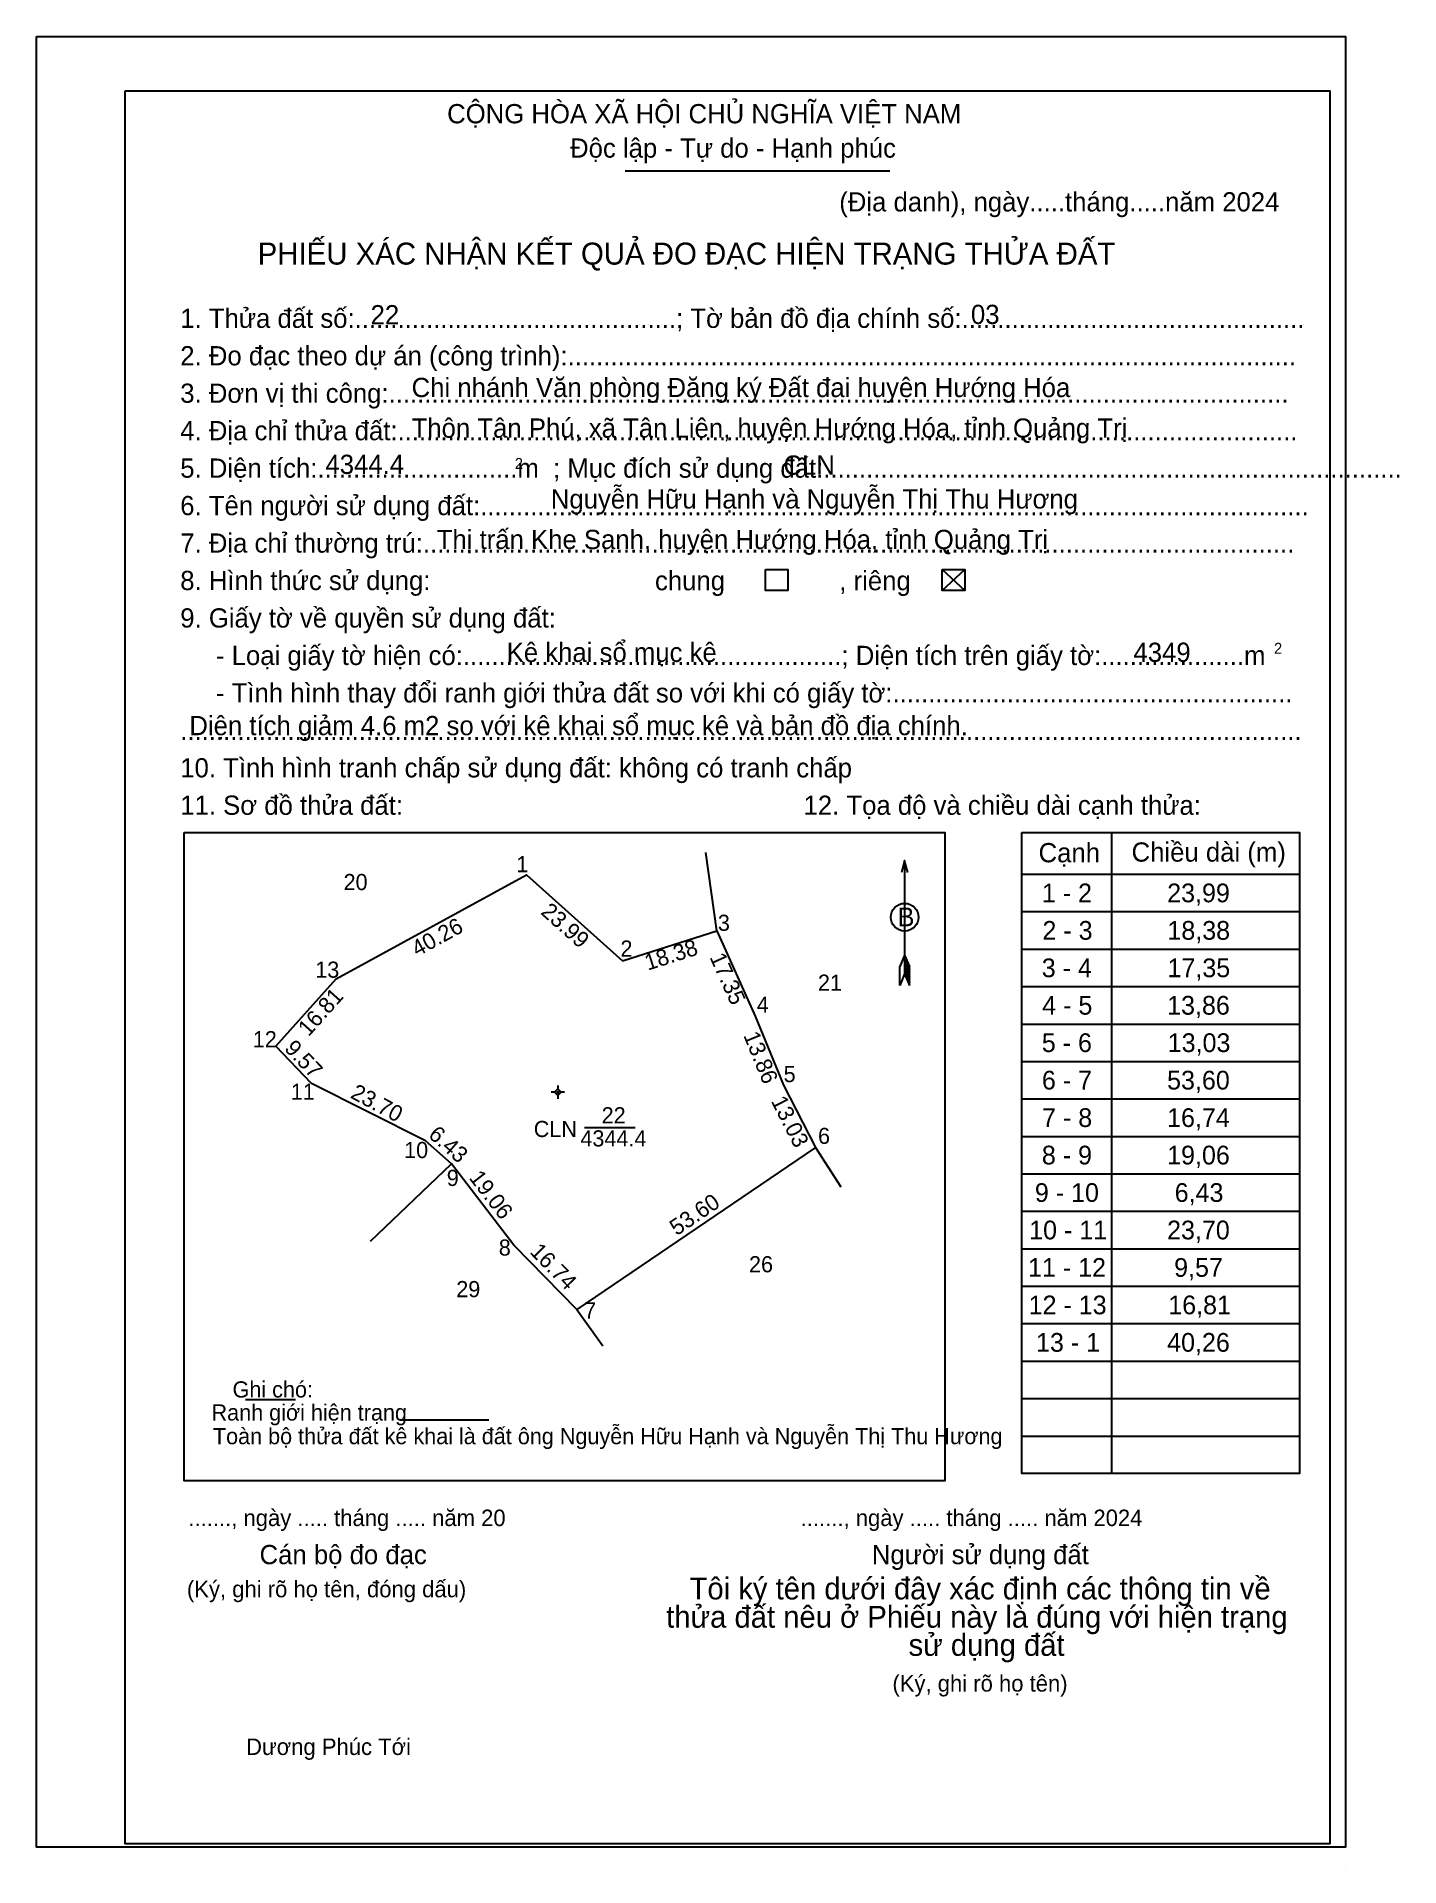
# Model space of a CAD drawing. Extents: x 548939 to 549193, y 1840175 to 1840515.
import ezdxf

# ---------------------------------------------------------------- set-up
doc = ezdxf.new("R2010")
doc.units = 0
for name, color, linetype in [('Level 1', 7, 'Continuous'), ('Level 10', 7, 'Continuous'), ('Level 11', 7, 'Continuous'), ('Level 2', 7, 'Continuous'), ('Level 3', 7, 'Continuous'), ('Level 36', 7, 'Continuous'), ('Level 48', 7, 'Continuous'), ('Level 50', 7, 'Continuous'), ('Level 52', 7, 'Continuous'), ('Level 6', 7, 'Continuous'), ('Level 63', 7, 'Continuous')]:
    doc.layers.add(name, color=color, linetype=linetype)

msp = doc.modelspace()

# ---------------------------------------------------------------- linework, layer by layer
at = {"layer": 'Level 1'}
for p, q in [((548939.43, 1840511.22), (548939.43, 1840511.22)), ((549048.77, 1840489.88), (549097.96, 1840489.88)), ((549107.72, 1840415.82), (549111.89, 1840411.92)), ((549107.72, 1840411.92), (549111.89, 1840415.82)), ((548966.82, 1840366.93), (548966.82, 1840366.93)), ((549139.19, 1840366.96), (549139.19, 1840247.84)), ((549100.73, 1840361.73), (549100.73, 1840340.67)), ((549122.48, 1840359.19), (549174.1, 1840359.19)), ((549122.48, 1840352.23), (549174.1, 1840352.23)), ((549122.48, 1840345.27), (549174.1, 1840345.27)), ((549099.81, 1840338.53), (549099.85, 1840342.01)), ((549100.73, 1840344.15), (549099.85, 1840342.01)), ((549100.73, 1840344.15), (549101.63, 1840342.01)), ((549100.73, 1840343.85), (549101.63, 1840341.69)), ((549100.73, 1840343.55), (549101.63, 1840341.39)), ((549100.73, 1840343.25), (549101.64, 1840341.08)), ((549100.73, 1840342.94), (549101.64, 1840340.77)), ((549100.73, 1840342.63), (549101.64, 1840340.45)), ((549100.73, 1840342.33), (549101.64, 1840340.14)), ((549100.73, 1840342.03), (549101.65, 1840339.83)), ((549100.73, 1840341.73), (549101.65, 1840339.51)), ((549101.66, 1840338.53), (549101.63, 1840342.01)), ((549100.73, 1840340.67), (549099.81, 1840338.53)), ((549100.73, 1840341.43), (549101.65, 1840339.2)), ((549100.73, 1840341.13), (549101.66, 1840338.9)), ((549100.73, 1840340.67), (549101.66, 1840338.53)), ((549122.48, 1840338.31), (549174.1, 1840338.31)), ((549122.48, 1840331.35), (549174.1, 1840331.35)), ((549122.48, 1840324.4), (549174.1, 1840324.4)), ((549122.48, 1840317.44), (549174.1, 1840317.44)), ((549122.48, 1840310.48), (549174.1, 1840310.48)), ((549122.48, 1840303.52), (549174.1, 1840303.52)), ((549122.48, 1840296.56), (549174.1, 1840296.56)), ((549122.48, 1840289.6), (549174.1, 1840289.6)), ((549122.48, 1840282.64), (549174.1, 1840282.64)), ((549122.48, 1840275.68), (549174.1, 1840275.68)), ((549122.48, 1840268.72), (549174.1, 1840268.72)), ((549122.48, 1840261.76), (549174.1, 1840261.76)), ((549122.48, 1840254.8), (549174.1, 1840254.8)), ((549108.18, 1840246.5), (549108.18, 1840246.5)), ((549182.63, 1840174.84), (549182.63, 1840174.84))]:
    msp.add_line(p, q, dxfattribs=at)
for points in [[(548966.82, 1840366.93), (549108.18, 1840366.93), (549108.18, 1840246.5), (548966.82, 1840246.5)], [(549122.48, 1840366.96), (549174.1, 1840366.96), (549174.1, 1840247.84), (549122.48, 1840247.84)]]:
    msp.add_lwpolyline(points, close=True, dxfattribs=at)
msp.add_lwpolyline([(549101.34, 1840359.49), (549100.73, 1840361.73), (549100.13, 1840359.49)], dxfattribs=at)
msp.add_circle((549100.74, 1840351.2), 2.57, dxfattribs=at)
at = {"layer": 'Level 10'}
for p, q in [((548978.25, 1840261.61), (548987.55, 1840261.61)), ((549006.99, 1840257.84), (549023.45, 1840257.84))]:
    msp.add_line(p, q, dxfattribs=at)
for points in [[(549048.33, 1840343.06), (549065.84, 1840348.66), (549063.79, 1840363.22)], [(549065.84, 1840348.66), (549072.97, 1840332.84), (549078.23, 1840320.02), (549084.15, 1840308.41), (549039.81, 1840278.29), (549028.13, 1840290.28), (549016.51, 1840305.39), (549011.68, 1840309.63), (548990.5, 1840320.27), (548983.91, 1840327.21), (548995.11, 1840339.74), (549030.44, 1840359.05), (549048.33, 1840343.06)], [(549084.15, 1840308.41), (549088.89, 1840301.1)], [(549001.5, 1840291), (549016.51, 1840305.39)], [(549039.81, 1840278.29), (549044.62, 1840271.58)]]:
    msp.add_lwpolyline(points, dxfattribs=at)
at = {"layer": 'Level 11'}
for p, q in [((549035.68, 1840318.67), (549035.05, 1840318.67)), ((549036.3, 1840319.29), (549035.68, 1840318.67)), ((549035.68, 1840318.67), (549036.3, 1840318.04)), ((549036.3, 1840319.92), (549036.3, 1840319.29)), ((549036.93, 1840318.67), (549036.3, 1840319.29)), ((549036.3, 1840318.04), (549036.93, 1840318.67)), ((549036.3, 1840318.04), (549036.3, 1840317.42)), ((549037.55, 1840318.67), (549036.93, 1840318.67))]:
    msp.add_line(p, q, dxfattribs=at)
msp.add_circle((549036.3, 1840318.67), 0.15, dxfattribs=at)
at = {"layer": 'Level 2'}
msp.add_lwpolyline([(548939.43, 1840514.81), (549182.63, 1840514.81), (549182.63, 1840178.43), (548939.43, 1840178.43)], close=True, dxfattribs=at)
at = {"layer": 'Level 3'}
msp.add_lwpolyline([(548955.87, 1840504.72), (549179.73, 1840504.72), (549179.73, 1840179.05), (548955.87, 1840179.05)], close=True, dxfattribs=at)
at = {"layer": 'Level 36'}
msp.add_line((549041.21, 1840312.13), (549050.66, 1840312.13), dxfattribs=at)
at = {"layer": 'Level 50'}
for points in [[(549074.86, 1840415.82), (549079.03, 1840415.82), (549079.03, 1840411.92), (549074.86, 1840411.92)], [(549107.72, 1840415.82), (549111.89, 1840415.82), (549111.89, 1840411.92), (549107.72, 1840411.92)]]:
    msp.add_lwpolyline(points, close=True, dxfattribs=at)

# ---------------------------------------------------------------- texts
at = {"layer": 'Level 1'}
for s, height, p in [('CỘNG HÒA XÃ HỘI CHỦ NGHĨA VIỆT NAM', 3.5723, (549015.71, 1840498.7)), ('Độc lập - Tự do - Hạnh phúc', 3.5723, (549038.56, 1840492.32)), ('(Địa danh), ngày.....tháng.....năm 2024', 3.5723, (549088.58, 1840482.32)), ('PHIẾU XÁC NHẬN KẾT QUẢ ĐO ĐẠC HIỆN TRẠNG THỬA ĐẤT', 4.0831, (548980.51, 1840472.45)), ('1. Thửa đất số:.............................................; Tờ bản đồ địa chính số:................................................', 3.57235, (548966.12, 1840460.69)), ('2. Đo đạc theo dự án (công trình):......................................................................................................', 3.57235, (548966.12, 1840453.73)), ('3. Đơn vị thi công:..............................................................................................................................', 3.57235, (548966.12, 1840446.77)), ('4. Địa chỉ thửa đất:..............................................................................................................................', 3.57235, (548966.12, 1840439.81)), ('5. Diện tích:............................m  ; Mục đích sử dụng đất:.................................................................................', 3.57235, (548966.12, 1840432.85)), ('2', 2.04, (549028.29, 1840434.47)), ('6. Tên người sử dụng đất:....................................................................................................................', 3.57235, (548966.12, 1840425.89)), ('7. Địa chỉ thường trú:..........................................................................................................................', 3.57235, (548966.12, 1840418.93)), ('chung                , riêng', 3.5723, (549054.34, 1840411.94)), ('9. Giấy tờ về quyền sử dụng đất:', 3.5723, (548966.12, 1840405.01)), ('     - Loại giấy tờ hiện có:.....................................................; Diện tích trên giấy tờ:....................m', 3.57235, (548966.12, 1840398.05)), ('2', 2.04, (549169.37, 1840400.14)), ('     - Tình hình thay đổi ranh giới thửa đất so với khi có giấy tờ:........................................................', 3.57235, (548966.12, 1840391.09)), ('.............................................................................................................................................................', 3.57235, (548966.12, 1840384.13)), ('10. Tình hình tranh chấp sử dụng đất: không có tranh chấp', 3.5723, (548966.12, 1840377.17)), ('11. Sơ đồ thửa đất:', 3.5723, (548966.12, 1840370.22)), ('12. Tọa độ và chiều dài cạnh thửa:', 3.5723, (549081.94, 1840370.22)), ('Cạnh', 3.572, (549125.62, 1840361.4)), ('Chiều dài (m)', 3.5723, (549142.9, 1840361.52)), ('20', 3, (548996.47, 1840356.23)), ('B', 3.48, (549099.45, 1840349.51)), ('21', 3, (549084.62, 1840337.54)), ('22', 3, (549044.43, 1840312.9)), ('CLN', 3, (549031.81, 1840310.35)), ('4344.4', 3, (549040.47, 1840308.6)), ('26', 3, (549071.81, 1840285.22)), ('29', 3, (549017.41, 1840280.6)), ('Ghi chó:', 3, (548975.84, 1840261.96)), ('Ranh giới hiện trạng', 3, (548971.94, 1840257.68)), ('Toàn bộ thửa đất kê khai là đất ông Nguyễn Hữu Hạnh và Nguyễn Thị Thu Hương', 3, (548972.19, 1840253.28)), ('......., ngày ..... tháng ..... năm 20', 3.0622, (548967.63, 1840238.07)), ('......., ngày ..... tháng ..... năm 2024', 3.0622, (549081.41, 1840238.07)), ('Cán bộ đo đạc', 3.5723, (548980.86, 1840230.99)), ('Người sử dụng đất', 3.5723, (549094.63, 1840230.99)), ('(Ký, ghi rõ họ tên, đóng dấu)', 3.0622, (548967.36, 1840224.84)), ('Tôi ký tên dưới đây xác định các thông tin về', 4.0595, (549060.77, 1840224.44)), ('thửa đất nêu ở Phiếu này là đúng với hiện trạng', 4.0595, (549056.42, 1840219.19)), ('sử dụng đất', 4.0595, (549101.46, 1840213.96)), ('(Ký, ghi rõ họ tên)', 3.0622, (549098.46, 1840207.32)), ('Dương Phúc Tới', 3.0622, (548978.35, 1840195.54))]:
    msp.add_text(s, height=height, dxfattribs=at).set_placement(p)
at = {"layer": 'Level 48'}
msp.add_text('8. Hình thức sử dụng:', height=3.5725, dxfattribs=at).set_placement((548966.12, 1840411.97))
at = {"layer": 'Level 52'}
for s, p in [('1 - 2', (549126.23, 1840353.97)), ('23,99', (549149.52, 1840353.97)), ('2 - 3', (549126.34, 1840347.01)), ('18,38', (549149.56, 1840347.01)), ('3 - 4', (549126.21, 1840340.05)), ('17,35', (549149.58, 1840340.05)), ('4 - 5', (549126.29, 1840333.09)), ('13,86', (549149.51, 1840333.09)), ('5 - 6', (549126.22, 1840326.14)), ('13,03', (549149.62, 1840326.14)), ('6 - 7', (549126.24, 1840319.18)), ('53,60', (549149.5, 1840319.18)), ('7 - 8', (549126.27, 1840312.22)), ('16,74', (549149.5, 1840312.22)), ('8 - 9', (549126.23, 1840305.26)), ('19,06', (549149.51, 1840305.26)), ('9 - 10', (549124.93, 1840298.3)), ('6,43', (549150.91, 1840298.3)), ('10 - 11', (549123.87, 1840291.34)), ('23,70', (549149.5, 1840291.34)), ('11 - 12', (549123.66, 1840284.38)), ('9,57', (549150.81, 1840284.38)), ('12 - 13', (549123.77, 1840277.42)), ('16,81', (549149.72, 1840277.42)), ('13 - 1', (549125.15, 1840270.46)), ('40,26', (549149.51, 1840270.46))]:
    msp.add_text(s, height=3.48, dxfattribs=at).set_placement(p)
at = {"layer": 'Level 6'}
for s, height, p in [('22', 3.573, (549001.49, 1840461.35)), ('03', 3.573, (549113.05, 1840461.41)), ('Chi nhánh Văn phòng Đăng ký Đất đai huyện Hướng Hóa', 3.5725, (549009.11, 1840447.83)), ('Thôn Tân Phú, xã Tân Liên, huyện Hướng Hóa, tỉnh Quảng Trị', 3.5725, (549009.11, 1840440.29)), ('4344.4', 3.573, (548993.1, 1840433.55)), ('CLN', 3.573, (549078.21, 1840433.41)), ('Nguyễn Hữu Hạnh và Nguyễn Thị Thu Hương', 3.5725, (549034.98, 1840427.12)), ('Thị trấn Khe Sanh, huyện Hướng Hóa, tỉnh Quảng Trị', 3.5725, (549013.78, 1840419.59)), ('Kê khai sổ mục kê', 3.5725, (549026.78, 1840398.62)), ('4349', 3.573, (549143.25, 1840398.63)), ('Diện tích giảm 4.6 m2 so với kê khai sổ mục kê và bản đồ địa chính.', 3.5725, (548967.81, 1840385.01))]:
    msp.add_text(s, height=height, dxfattribs=at).set_placement(p)
at = {"layer": 'Level 63'}
for s, p in [(' 1', (549027.46, 1840359.55)), (' 3', (549064.91, 1840348.66)), (' 2', (549046.81, 1840343.87)), (' 13', (548990.09, 1840339.95)), (' 4', (549072.13, 1840333.44)), (' 12', (548978.49, 1840327.03)), (' 5', (549077.13, 1840320.55)), (' 11', (548985.55, 1840317.27)), (' 6', (549083.52, 1840309.07)), (' 10', (549006.61, 1840306.44)), (' 9', (549014.53, 1840301.26)), (' 8', (549024.2, 1840288.32)), (' 7', (549040.04, 1840276.63))]:
    msp.add_text(s, height=3, dxfattribs=at).set_placement(p)
for s, rotation, p in [('23.99', 318.2098, (549032.94, 1840351.92)), ('40.26', 28.6593, (549010.16, 1840343.8)), ('18.38', 17.7352, (549052.99, 1840341.26)), ('17.35', 294.2609, (549064.44, 1840343.77)), ('16.81', 48.2079, (548989.96, 1840328.88)), ('9.57', 313.5182, (548985.31, 1840326.66)), ('13.86', 292.3082, (549070.72, 1840329.24)), ('23.70', 331.8669, (548997.56, 1840317.73)), ('13.03', 297.0173, (549075.83, 1840317.05)), ('6.43', 318.7218, (549012.04, 1840310.47)), ('19.06', 307.5613, (549019.66, 1840302.74)), ('53.60', 34.1881, (549058.37, 1840291.92)), ('16.74', 314.2497, (549030.93, 1840288.88))]:
    msp.add_text(s, height=3, rotation=rotation, dxfattribs=at).set_placement(p)

doc.saveas('drawing.dxf')
